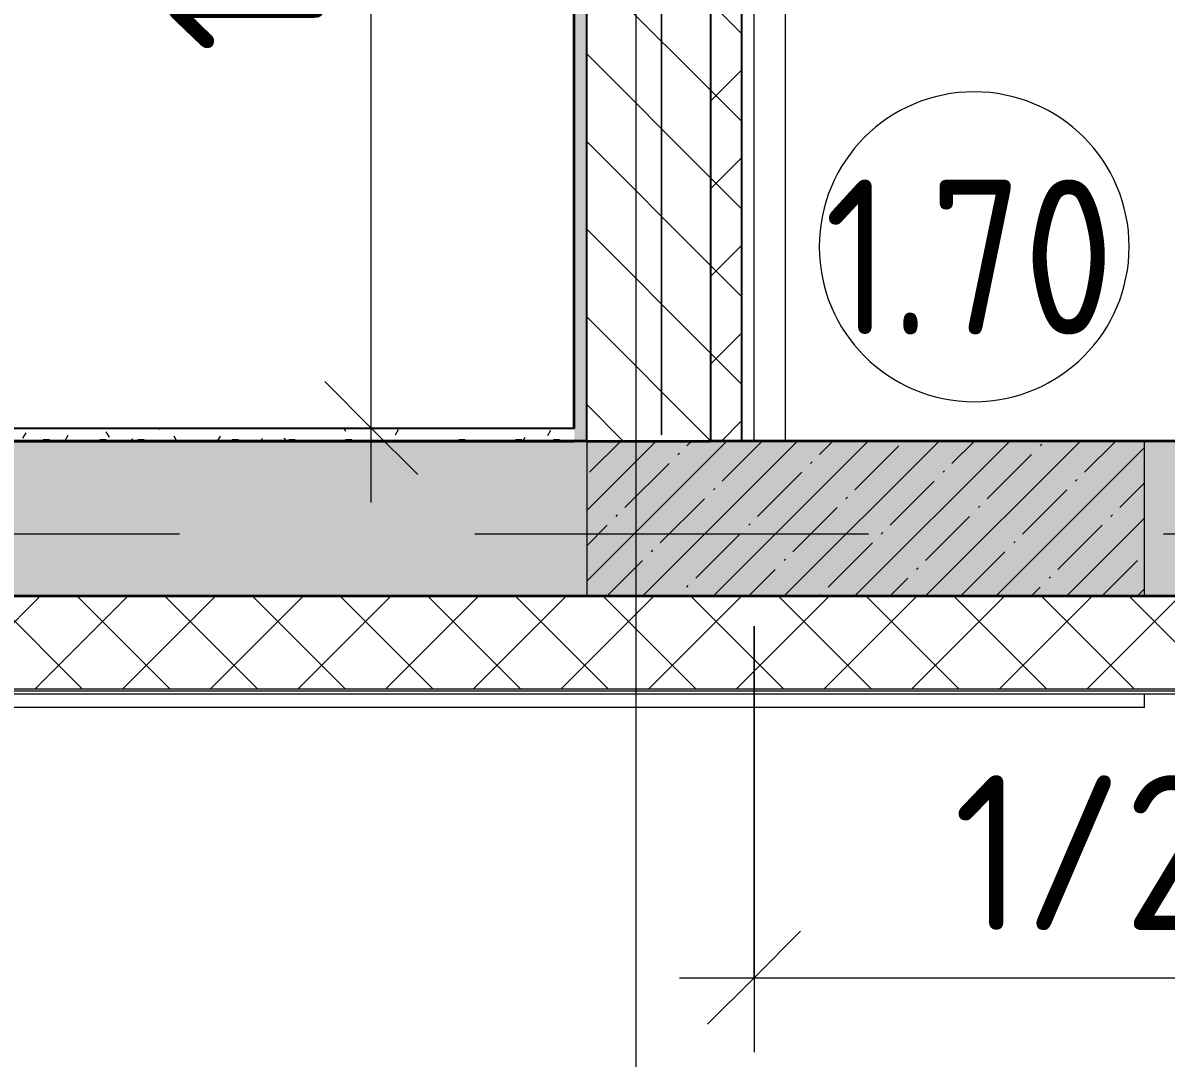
# Model space of a CAD drawing. Header units: millimetres. Extents: x 81425 to 274970, y -8553 to 29000.
# Drawn here: x 106220 to 108065, y -846 to 825 of the extents above; entities that cross this region are included whole.
import ezdxf

# ---------------------------------------------------------------- set-up
doc = ezdxf.new("R2010")
doc.units = ezdxf.units.MM
doc.linetypes.add('Осевая', pattern=[3175, 635, -476.25, 1587.5, -476.25])
for name, color, linetype, lineweight in [('A-ANNO-DIMS', 7, 'Continuous', 9), ('A-ANNO-DIMS-100', 7, 'Continuous', 9), ('A-AREA-IDEN', 7, 'Continuous', 9), ('A-GENM', 7, 'Continuous', 9), ('A-WALL', 7, 'Continuous', 9), ('I-WALL', 7, 'Continuous', 9), ('S-COLS', 7, 'Continuous', 9), ('Оси', 7, 'Continuous', 9), ('Оси-2', 7, 'Осевая', 9)]:
    doc.layers.add(name, color=color, linetype=linetype, lineweight=lineweight)
for name, color, linetype, lineweight, true_color in [('A-WALL-1', 7, 'Continuous', 35, 0x3c3c3c), ('A-WALL-2', 7, 'Continuous', 25, 0x3c3c3c), ('A-WALL-FNSH-1', 7, 'Continuous', 9, 0x3c3c3c), ('A-WALL-FNSH-2', 7, 'Continuous', 13, 0x3c3c3c)]:
    doc.layers.add(name, color=color, linetype=linetype, lineweight=lineweight, true_color=true_color)
doc.styles.add('GOST Common_1', font='GOST_Common.ttf', dxfattribs={"width": 0.9, "height": 250})
doc.styles.add('ISOCPEUR', font='isocpeur.ttf', dxfattribs={"width": 0.9, "height": 250})
doc.dimstyles.new('ISO-2_5_0_9К_БОЛЬШОЙ_1', dxfattribs={"dimscale": 304.8, "dimtxt": 248.995294, "dimasz": 0.492126, "dimexe": 0.393701, "dimexo": 0.984252, "dimgap": 0, "dimtad": 1, "dimdec": 0, "dimrnd": 10, "dimzin": 0, "dimdsep": 46, "dimtxsty": 'ISOCPEUR', "dimblk1": 'OBLIQUE', "dimblk2": 'OBLIQUE', "dimsah": 1, "dimcen": 0.09, "dimdle": 0.393701, "dimazin": 0, "dimtfac": 1, "dimtdec": 4, "dimtix": 1, "dimtmove": 0, "dimatfit": 3, "dimfxl": 1, "dimtvp": 1, "dimtolj": 1, "dimtzin": 0, "dimarcsym": 2})
pattern_1 = [(45, (0, 0), (-70.71068, 70.71068), []), (135, (0, 0), (-70.71068, -70.71068), [])]
pattern_2 = [(45, (0, 0), (-57.024626, 57.024626), []), (45, (57.025, 0), (-57.024626, 57.024626), [100.806, -20.161, 3.353, -16.808])]
pattern_3 = [(0, (0, 0), (121.92, 30.48), [10.058, -81.382, 10.058, -81.382, -487.68]), (0, (0, 0), (121.92, 30.48), [-182.88, 10.058, -172.822, 10.058, -81.382, -213.36]), (0, (0, 0), (121.92, 30.48), [-457.2, 10.058, -50.902, 10.058, -142.342]), (120, (45.72, 15.24), (-87.356454, 90.345817), [10.058, -81.382, 10.058, -81.382, -487.68]), (120, (45.72, 15.24), (-87.356454, 90.345817), [-182.88, 10.058, -172.822, 10.058, -81.382, -213.36]), (120, (45.72, 15.24), (-87.356454, 90.345817), [-457.2, 10.058, -50.902, 10.058, -142.342]), (240, (60.96, 76.2), (-34.563546, -120.825817), [10.058, -81.382, 10.058, -81.382, -487.68]), (240, (60.96, 76.2), (-34.563546, -120.825817), [-182.88, 10.058, -172.822, 10.058, -81.382, -213.36]), (240, (60.96, 76.2), (-34.563546, -120.825817), [-457.2, 10.058, -50.902, 10.058, -142.342])]

# ---------------------------------------------------------------- blocks, each defined once
blk = doc.blocks.new('Рисунок_горы - Рисунок_горы-31934381-План расстановки осветительного оборудования 1 этажа в осях 23-33')
at = {"layer": 'A-GENM'}
for p, q in [((107109, 5509.4), (107109, 170)), ((107109, 1119.9), (107109, 688.3)), ((107109, 688.3), (107109, 1080.6)), ((107109, 800), (107109, 928)), ((107109, 928), (107109, 800)), ((107109, 526.9), (107109, 688.4)), ((107109, 241.2), (107109, 170))]:
    blk.add_line(p, q, dxfattribs=at)
for points in [[(107109, 800), (107109, 789.3), (107109, 658.8), (107109, 644.1)], [(107109, 170), (107109, 231.8), (107109, 577.9), (107109, 644.1)], [(107109, 170), (107109, 318.6), (107109, 479.7), (107109, 631.9)], [(107109, 606.9), (107109, 605), (107109, 584.3), (107109, 559.4)], [(107109, 606.3), (107109, 605.1), (107109, 602.7), (107109, 598.7)], [(107109, 220.5), (107109, 345.6), (107109, 558.2), (107109, 598.7)], [(107109, 504.9), (107109, 510.4), (107109, 521.1), (107109, 559.4)], [(107109, 526.9), (107109, 462.9), (107109, 425.9), (107109, 378.7)], [(107109, 364.4), (107109, 367.4), (107109, 371.4), (107109, 380.1)], [(107109, 343.5), (107109, 345.9), (107109, 348.6), (107109, 352.5)], [(107109, 220.5), (107109, 243.4), (107109, 257.4), (107109, 288.2)], [(107109, 170), (107109, 192.4), (107109, 207.8), (107109, 220.5)], [(107109, 220.5), (107109, 201.3), (107109, 184.2), (107109, 170)], [(107109, 170), (107109, 184.2), (107109, 201.3), (107109, 220.5)]]:
    blk.add_open_spline(points, degree=3, dxfattribs=at)
for points, knots in [([(107109, 705.6), (107109, 705.6), (107109, 729.7), (107109, 781.5), (107109, 800)], [0.8888889, 0.8888889, 0.8888889, 0.8888889, 0.8888889, 1, 1, 1, 1]), ([(107109, 644.1), (107109, 644.1), (107109, 658.8), (107109, 789.3), (107109, 800)], [0.44776119, 0.44776119, 0.44776119, 0.44776119, 0.4477612, 0.46268657, 0.46268657, 0.46268657, 0.46268657]), ([(107109, 800), (107109, 800), (107109, 781.5), (107109, 729.7), (107109, 705.6)], [0.892086331, 0.892086331, 0.892086331, 0.892086331, 0.892086341, 0.899280576, 0.899280576, 0.899280576, 0.899280576]), ([(107109, 631.9), (107109, 631.9), (107109, 689.3), (107109, 678.8), (107109, 705.6)], [0.83333333, 0.83333333, 0.83333333, 0.83333333, 0.83333334, 0.88888889, 0.88888889, 0.88888889, 0.88888889]), ([(107109, 705.6), (107109, 705.6), (107109, 678.8), (107109, 689.3), (107109, 631.9)], [0.899280576, 0.899280576, 0.899280576, 0.899280576, 0.899280586, 0.90647482, 0.90647482, 0.90647482, 0.90647482]), ([(107109, 644.1), (107109, 644.1), (107109, 577.9), (107109, 231.8), (107109, 170)], [0.05555556, 0.05555556, 0.05555556, 0.05555556, 0.05555557, 0.10826783, 0.10826783, 0.10826783, 0.10826783]), ([(107109, 631.9), (107109, 631.9), (107109, 479.6), (107109, 318.6), (107109, 170)], [0.90647482, 0.90647482, 0.90647482, 0.90647482, 0.90647483, 0.913507919, 0.913507919, 0.913507919, 0.913507919]), ([(107109, 598.7), (107109, 598.7), (107109, 603.7), (107109, 606.3), (107109, 606.9)], [0.928057554, 0.928057554, 0.928057554, 0.928057554, 0.928057564, 0.929657173, 0.929657173, 0.929657173, 0.929657173]), ([(107109, 559.4), (107109, 559.4), (107109, 582.5), (107109, 601.9), (107109, 606.2)], [0.61111111, 0.61111111, 0.61111111, 0.61111111, 0.61111112, 0.64746195, 0.64746195, 0.64746195, 0.64746195]), ([(107109, 598.7), (107109, 598.7), (107109, 558.2), (107109, 345.6), (107109, 220.5)], [0.66666667, 0.66666667, 0.66666667, 0.66666667, 0.66666668, 0.71358391, 0.71358391, 0.71358391, 0.71358391]), ([(107109, 559.4), (107109, 559.4), (107109, 484.8), (107109, 514.9), (107109, 484.7)], [0.935251799, 0.935251799, 0.935251799, 0.935251799, 0.935251809, 0.942446043, 0.942446043, 0.942446043, 0.942446043]), ([(107109, 380.1), (107109, 380.1), (107109, 398.6), (107109, 514.8), (107109, 526.9)], [0.75, 0.75, 0.75, 0.75, 0.75, 1, 1, 1, 1]), ([(107109, 484.7), (107109, 484.7), (107109, 492), (107109, 495.8), (107109, 498.4)], [0.55555556, 0.55555556, 0.55555556, 0.55555556, 0.55555557, 0.56908915, 0.56908915, 0.56908915, 0.56908915]), ([(107109, 450.3), (107109, 450.3), (107109, 463.7), (107109, 478.3), (107109, 484.7)], [0.5, 0.5, 0.5, 0.5, 0.50000001, 0.55555556, 0.55555556, 0.55555556, 0.55555556]), ([(107109, 484.7), (107109, 484.7), (107109, 478.3), (107109, 463.7), (107109, 450.3)], [0.942446043, 0.942446043, 0.942446043, 0.942446043, 0.942446053, 0.949640288, 0.949640288, 0.949640288, 0.949640288]), ([(107109, 329.1), (107109, 329.1), (107109, 344.2), (107109, 411.6), (107109, 450.3)], [0.44444444, 0.44444444, 0.44444444, 0.44444444, 0.44444445, 0.5, 0.5, 0.5, 0.5]), ([(107109, 450.3), (107109, 450.3), (107109, 411.6), (107109, 344.2), (107109, 329.1)], [0.949640288, 0.949640288, 0.949640288, 0.949640288, 0.949640298, 0.956834532, 0.956834532, 0.956834532, 0.956834532]), ([(107109, 378.7), (107109, 378.7), (107109, 363.8), (107109, 248.3), (107109, 241.2)], [0.125, 0.125, 0.125, 0.125, 0.125, 0.25, 0.25, 0.25, 0.25]), ([(107109, 352.5), (107109, 352.5), (107109, 355.9), (107109, 358.1), (107109, 359.9)], [0.625, 0.625, 0.625, 0.625, 0.62500001, 0.66058756, 0.66058756, 0.66058756, 0.66058756]), ([(107109, 333.5), (107109, 333.5), (107109, 336), (107109, 337.9), (107109, 339.8)], [0.5, 0.5, 0.5, 0.5, 0.50000001, 0.54128618, 0.54128618, 0.54128618, 0.54128618]), ([(107109, 300.4), (107109, 300.4), (107109, 310.8), (107109, 321.9), (107109, 333.5)], [0.375, 0.375, 0.375, 0.375, 0.375, 0.5, 0.5, 0.5, 0.5]), ([(107109, 288.2), (107109, 288.2), (107109, 321.4), (107109, 320.2), (107109, 329.1)], [0.38888889, 0.38888889, 0.38888889, 0.38888889, 0.3888889, 0.44444444, 0.44444444, 0.44444444, 0.44444444]), ([(107109, 329.1), (107109, 329.1), (107109, 320.2), (107109, 321.4), (107109, 288.2)], [0.956834532, 0.956834532, 0.956834532, 0.956834532, 0.956834542, 0.964028777, 0.964028777, 0.964028777, 0.964028777]), ([(107109, 241.2), (107109, 241.2), (107109, 254.5), (107109, 282.5), (107109, 300.4)], [0.25, 0.25, 0.25, 0.25, 0.25, 0.375, 0.375, 0.375, 0.375]), ([(107109, 288.2), (107109, 288.2), (107109, 240.4), (107109, 233.1), (107109, 170)], [0.964028777, 0.964028777, 0.964028777, 0.964028777, 0.964028787, 0.970959439, 0.970959439, 0.970959439, 0.970959439])]:
    blk.add_open_spline(points, degree=3, knots=knots, dxfattribs=at)
blk = doc.blocks.new('DIMBLOCK128-План расстановки осветительного оборудования 1 этажа в осях 23-33')
at = {"layer": 'A-ANNO-DIMS-100'}
for p, q in [((108475, 924.5), (108475, -836.1)), ((108475, -716.1), (108475, 924.5)), ((107400, -149), (107400, -836.1)), ((107400, -716.1), (107400, -149)), ((107280, -716.1), (108475, -716.1))]:
    blk.add_line(p, q, dxfattribs=at)
at = {"layer": 'A-ANNO-DIMS-100', "lineweight": 20}
for p, q in [((107400, -716.1), (107475, -641.1)), ((108475, -716.1), (108550, -641.1)), ((107400, -716.1), (107325, -791.1)), ((108475, -716.1), (108400, -791.1))]:
    blk.add_line(p, q, dxfattribs=at)
at = {"layer": 'A-ANNO-DIMS-100', "color": 0, "insert": (107722, -389.4), "char_height": 250, "width": 517.144, "attachment_point": 1, "line_spacing_factor": 1.149209, "style": 'ISOCPEUR'}
blk.add_mtext('1/2', dxfattribs=at)
blk = doc.blocks.new('_Oblique')
at = {"color": 0, "linetype": 'ByBlock', "lineweight": -2}
blk.add_line((-0.5, -0.5), (0.5, 0.5), dxfattribs=at)
blk = doc.blocks.new('Марка_Помещения - Номер-25198446-План расстановки осветительного оборудования 1 этажа в осях 23-33')
at = {"layer": 'A-AREA-IDEN'}
for start, end in [(360, 180), (180, 360)]:
    blk.add_arc((0, 0), 2.5, start, end, dxfattribs=at)
blk = doc.blocks.new('DIMBLOCK177-План расстановки осветительного оборудования 1 этажа в осях 23-33')
at = {"layer": 'A-ANNO-DIMS-100'}
for p, q in [((106782.5, 51), (106782.5, 2090)), ((106538.3, 1970), (106902.5, 1970)), ((106782.5, 1970), (106538.3, 1970)), ((106976.5, 171), (106662.5, 171)), ((106782.5, 171), (106976.5, 171))]:
    blk.add_line(p, q, dxfattribs=at)
at = {"layer": 'A-ANNO-DIMS-100', "lineweight": 20}
for p, q in [((106782.5, 1970), (106707.5, 2045)), ((106782.5, 1970), (106857.5, 1895)), ((106782.5, 171), (106707.5, 246)), ((106782.5, 171), (106857.5, 96))]:
    blk.add_line(p, q, dxfattribs=at)
at = {"layer": 'A-ANNO-DIMS-100', "color": 0, "insert": (106455.9, 776), "char_height": 250, "width": 706.764, "attachment_point": 1, "rotation": 90, "line_spacing_factor": 1.149209, "style": 'ISOCPEUR'}
blk.add_mtext('1800', dxfattribs=at)

msp = doc.modelspace()

# ---------------------------------------------------------------- hatches: boundary and pattern name
at = {"layer": 'A-WALL'}
h = msp.add_hatch(dxfattribs=at)
h.set_pattern_fill('FP_4', color=256, style=0, pattern_type=2)
h.set_pattern_definition(pattern_1)
h.paths.add_polyline_path([(124445.1, -250), (125080, -250), (125080, -100), (89210, -100), (89210, -250), (121782.2, -250)])
at = {"layer": 'I-WALL'}
h = msp.add_hatch(dxfattribs=at)
h.set_pattern_fill('FP_38', color=256, style=0, pattern_type=2)
h.set_pattern_definition(pattern_3)
h.paths.add_polyline_path([(107130, 150), (107130, 10380), (107110, 10380), (107110, 150)])
h = msp.add_hatch(dxfattribs=at)
h.set_pattern_fill('FP_3', color=256, style=0, pattern_type=2)
h.set_pattern_definition([(135, (0, 0), (-70.71068, -70.71068), [])])
h.paths.add_polyline_path([(107330, 150), (107330, 2400), (107130, 2400), (107130, 150), (107136.2, 150)])
h = msp.add_hatch(dxfattribs=at)
h.set_pattern_fill('FP_4', color=256, style=0, pattern_type=2)
h.set_pattern_definition(pattern_1)
h.paths.add_polyline_path([(107380, 150), (107380, 2400), (107330, 2400), (107330, 150)])
h = msp.add_hatch(dxfattribs=at)
h.set_pattern_fill('FP_38', color=256, style=0, pattern_type=2)
h.set_pattern_definition(pattern_3)
h.paths.add_polyline_path([(107110, 150), (107110, 170), (106030, 170), (106030, 150), (106470.5, 150)])
h = msp.add_hatch(dxfattribs=at)
h.set_pattern_fill('FP_1', color=256, style=0, pattern_type=2)
h.set_pattern_definition(pattern_2)
h.paths.add_polyline_path([(123730, -100), (123730, 150), (102630, 150), (102630, -100), (121782.2, -100)])
h.paths.add_polyline_path([(101144.7, -100), (101730, -100), (101730, 150), (99930, 150), (99930, -100), (100479, -100)])
h.paths.add_polyline_path([(98481.8, -100), (99030, -100), (99030, 150), (94530, 150), (94530, -100), (98148.9, -100)])
h.paths.add_polyline_path([(93630, -100), (93630, 150), (91040, 150), (91040, -100), (93156, -100)])
at = {"layer": 'S-COLS'}
h = msp.add_hatch(dxfattribs=at)
h.set_pattern_fill('FP_1', color=256, style=0, pattern_type=2)
h.set_pattern_definition(pattern_2)
h.paths.add_polyline_path([(107136.2, -100), (108030, -100), (108030, 150), (107130, 150), (107130, -100)])

# ---------------------------------------------------------------- linework, layer by layer
at = {"layer": 'A-WALL'}
for p, q in [((107400, 151), (107400, 150)), ((107400, 150), (108030, 150)), ((89210, -250), (125230, -250)), ((108030, -280), (108030, -258)), ((108030, -280), (89180, -280))]:
    msp.add_line(p, q, dxfattribs=at)
at = {"layer": 'A-WALL-1'}
for p, q in [((107130, 150), (102630, 150)), ((106030, 150), (107110, 150)), ((107130, 150), (107330, 150)), ((112845, 150), (107330, 150)), ((102630, -100), (123730, -100))]:
    msp.add_line(p, q, dxfattribs=at)
at = {"layer": 'A-WALL-2'}
for p, q in [((107110, 10380), (107110, 170)), ((107130, 150), (107130, 2400)), ((107330, 2400), (107330, 150)), ((107380, 2400), (107380, 150)), ((107110, 170), (106030, 170)), ((107110, 150), (107130, 150)), ((107330, 150), (107380, 150))]:
    msp.add_line(p, q, dxfattribs=at)
at = {"layer": 'A-WALL-FNSH-1'}
msp.add_line((89202, -258), (125238, -258), dxfattribs=at)
at = {"layer": 'A-WALL-FNSH-2'}
for p, q in [((107250, 10390), (107250, 160.5)), ((107251, 160.5), (107251, 10390)), ((107109, 10369.9), (107109, 171)), ((107400, 151), (107400, 2400)), ((107450, 2400), (107450, 151)), ((107451, 151), (107451, 2399)), ((107109, 171), (106031, 171)), ((107250, 160.5), (107251, 160.5)), ((107380, 150), (107400, 150)), ((107450, 151), (107400, 151)), ((109549, 151), (107451, 151)), ((108030, 150), (109550, 150)), ((89207, -253), (125233, -253))]:
    msp.add_line(p, q, dxfattribs=at)
at = {"layer": 'I-WALL'}
for p, q in [((107109, 767.3), (107110, 767.3)), ((107109, 583.7), (107110, 583.7)), ((107109, 496.6), (107110, 496.6)), ((107109, 493.6), (107110, 493.6)), ((107110, 459.1), (107109, 459.1)), ((107109, 341.9), (107110, 341.9)), ((107109, 208.8), (107110, 208.8)), ((106230, 171), (106230, 170)), ((107109, 171), (107110, 171))]:
    msp.add_line(p, q, dxfattribs=at)
for points in [[(107109, 459.1), (107109, 674.6), (107109, 919.6), (107109, 1194)], [(107109, 1146), (107109, 959.5), (107109, 730.5), (107109, 459.1)], [(107109, 583.7), (107109, 640.4), (107109, 701.6), (107109, 767.3)]]:
    msp.add_open_spline(points, degree=3, dxfattribs=at)
for points, knots in [([(107109, 1141.1), (107109, 1013.9), (107109, 900.7), (107109, 783.8), (107109, 690.2), (107109, 639.9), (107109, 554.2), (107109, 458.2), (107109, 381.9), (107109, 365.6), (107109, 302.2), (107109, 240.1), (107109, 171)], [-3.710881, -3.710881, -3.710881, -3.710881, -3.187261, -2.713953, -2.323754, -1.957147, -1.564603, -1.137989, -0.840198, -0.615557, -0.386886, 0, 0, 0, 0]), ([(107109, 496.6), (107109, 560.4), (107109, 596), (107109, 612.6), (107109, 575), (107109, 521.4), (107109, 493.6)], [-0.6874629, -0.6874629, -0.6874629, -0.6874629, -0.5175791, -0.3412223, -0.1539367, 0, 0, 0, 0]), ([(107109, 208.8), (107109, 244.4), (107109, 312.7), (107109, 370.1), (107109, 425.2), (107109, 473.2), (107109, 522.6), (107109, 583.7)], [-0.6439224, -0.6439224, -0.6439224, -0.6439224, -0.5153052, -0.3764633, -0.2478461, -0.1259618, 0, 0, 0, 0]), ([(107109, 493.6), (107109, 493.6), (107109, 474.8), (107109, 448.6), (107109, 405.1), (107109, 358.8), (107109, 341.9)], [-0.4847953, -0.4847953, -0.4847953, -0.4847953, -0.3573414, -0.231977, -0.1047825, 0, 0, 0, 0]), ([(107109, 341.9), (107109, 320.8), (107109, 290.7), (107109, 241.8), (107109, 190.7), (107109, 171)], [-0.3869661, -0.3869661, -0.3869661, -0.3869661, -0.2523138, -0.1157723, 0, 0, 0, 0])]:
    msp.add_open_spline(points, degree=3, knots=knots, dxfattribs=at)
at = {"layer": 'S-COLS'}
for p, q in [((107330, 150), (107130, 150)), ((107130, 150), (107130, -100)), ((107400, 150), (107330, 150)), ((108030, 150), (107400, 150)), ((108030, -100), (108030, 150)), ((107130, -100), (108030, -100))]:
    msp.add_line(p, q, dxfattribs=at)
at = {"layer": 'Оси'}
msp.add_line((107210, -2093.2), (107210, 406.8), dxfattribs=at)
at = {"layer": 'Оси-2'}
for p, q in [((107210, 406.8), (107210, 19528.3)), ((84724.5, 0), (122788, 0))]:
    msp.add_line(p, q, dxfattribs=at)

# ---------------------------------------------------------------- block references
at = {"layer": 'A-AREA-IDEN', "xscale": 99.99999999999993, "yscale": 99.99999999999993, "zscale": 99.99999999999993}
msp.add_blockref('Марка_Помещения - Номер-25198446-План расстановки осветительного оборудования 1 этажа в осях 23-33', (107755.2, 463.5), dxfattribs=at)
at = {"layer": 'A-GENM'}
msp.add_blockref('Рисунок_горы - Рисунок_горы-31934381-План расстановки осветительного оборудования 1 этажа в осях 23-33', (0, 0), dxfattribs=at)

# ---------------------------------------------------------------- texts
at = {"layer": 'A-AREA-IDEN', "insert": (107513.3, 572), "char_height": 250, "width": 606.076, "attachment_point": 1, "style": 'GOST Common_1'}
msp.add_mtext('1.70', dxfattribs=at)

# ---------------------------------------------------------------- dimensions: what is measured, and where the dimension line sits
at = {"layer": 'A-ANNO-DIMS'}
dim = msp.add_linear_dim(base=(106782.5, 1970), p1=(106676.5, 171), p2=(106238.3, 1970), angle=90, dimstyle='ISO-2_5_0_9К_БОЛЬШОЙ_1', override={"dimpost": '<>', "dimfxl": 1851.593093}, dxfattribs=at)
dim.commit()
dim.dimension.update_dxf_attribs({"geometry": 'DIMBLOCK177-План расстановки осветительного оборудования 1 этажа в осях 23-33', "text_midpoint": (106657.5, 1070.5)})
dim = msp.add_linear_dim(base=(108475, -716.1), p1=(107400, 151), p2=(108475, 1224.5), text='1/2', dimstyle='ISO-2_5_0_9К_БОЛЬШОЙ_1', override={"dimpost": '<>', "dimfxl": 1519.219267}, dxfattribs=at)
dim.commit()
dim.dimension.update_dxf_attribs({"geometry": 'DIMBLOCK128-План расстановки осветительного оборудования 1 этажа в осях 23-33', "text_midpoint": (107937.5, -591.1)})

doc.saveas('drawing.dxf')
